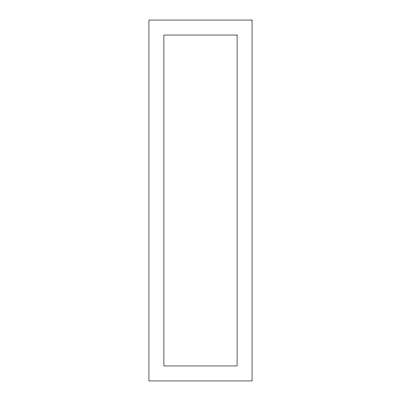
<?xml version="1.0" encoding="UTF-8"?>
<svg xmlns="http://www.w3.org/2000/svg" width="401" height="401" viewBox="0 0 401 401"><rect width="100%" height="100%" fill="white"/><g stroke="black" fill="none" stroke-linecap="round" stroke-linejoin="round"><path stroke-width="0.6" d="M252.059 20.05L148.941 20.05L148.941 380.95L252.059 380.95L252.059 20.05M237.081 35.027L163.919 35.027L163.919 365.973L237.081 365.973L237.081 35.027"/></g></svg>
